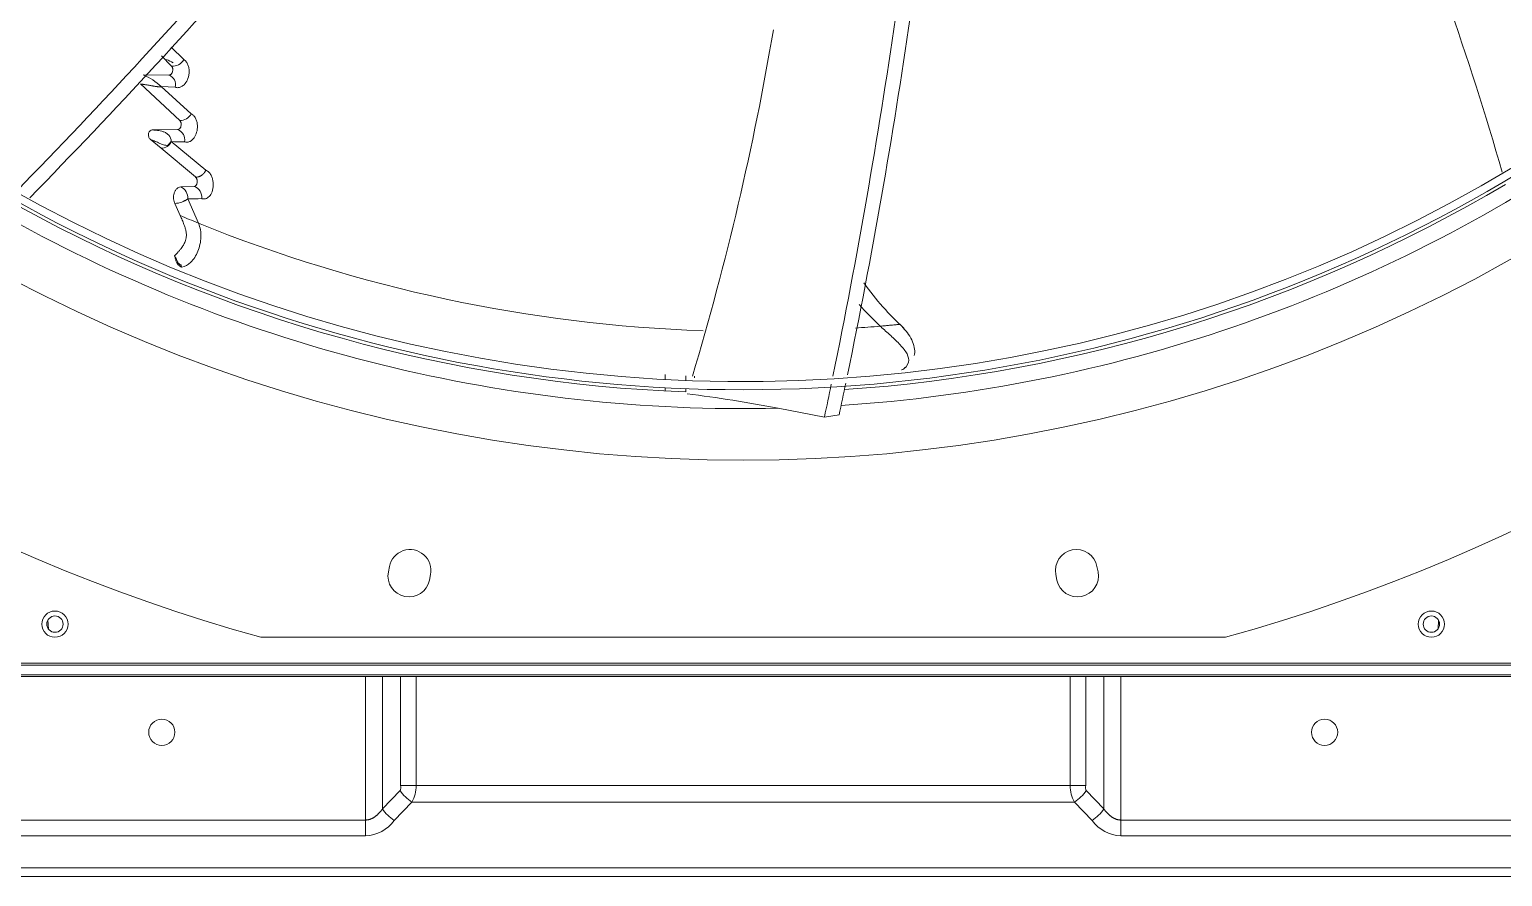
# Model space of a CAD drawing. Header units: millimetres. Extents: x 113490 to 142599, y -20467 to 115.
# Drawn here: x 131078.5 to 131527.9, y -11964.5 to -11706.1 of the extents above; entities that cross this region are included whole.
import ezdxf

# ---------------------------------------------------------------- set-up
doc = ezdxf.new("R2010")
doc.units = ezdxf.units.MM
doc.layers.add('DV3_0', color=7, linetype='Continuous')

msp = doc.modelspace()

# ---------------------------------------------------------------- linework, layer by layer
at = {"layer": 'DV3_0', "color": 7, "linetype": 'Continuous', "lineweight": 15}
for p, q in [((131125.52, -11715.25), (131121.65, -11711.49)), ((131121.8, -11717.25), (131118.72, -11714.13)), ((131124.3, -11733.81), (131112.31, -11722.68)), ((131113.15, -11719.92), (131120.98, -11719.99)), ((131118.66, -11723.51), (131122.91, -11723.7)), ((131127.8, -11731.77), (131118.67, -11723.51)), ((131118.6, -11742.25), (131115.29, -11739.54)), ((131115.92, -11736.7), (131123.66, -11736.62)), ((131121.73, -11740.27), (131121.69, -11740.05)), ((131132.27, -11748.98), (131121.73, -11740.27)), ((131129.08, -11751.06), (131118.6, -11742.25)), ((131124.63, -11754.06), (131128.69, -11753.96)), ((131130, -11765.15), (131126.77, -11757.71)), ((131124.43, -11762.82), (131122.82, -11759.14)), ((131122.74, -11775.19), (131122.75, -11775.17)), ((131272.43, -11812.87), (131272.43, -11811.36)), ((131272.43, -11816.37), (131272.43, -11815.37)), ((131306.89, -11821.62), (131321.03, -11824.31)), ((131321.03, -11824.31), (131325.49, -11823.68)), ((131188.29, -11869.88), (131187.96, -11871.55)), ((131404.52, -11871.55), (131404.19, -11869.88)), ((131200.51, -11874.04), (131200.84, -11872.38)), ((131391.63, -11872.38), (131391.96, -11874.04)), ((131084.02, -11886.32), (131084.23, -11888.99)), ((131508.45, -11886.34), (131508.25, -11888.97)), ((131443.41, -11891.49), (131149.06, -11891.49)), ((131793.58, -11899.99), (130799.67, -11899.99)), ((131793.58, -11902.99), (130799.67, -11902.99)), ((131056.68, -11903.49), (131181, -11903.49)), ((131186.16, -11903.49), (131181, -11903.49)), ((131186.16, -11903.49), (131191.69, -11903.49)), ((131196.46, -11903.49), (131191.69, -11903.49)), ((131196.46, -11903.49), (131396.02, -11903.49)), ((131400.79, -11903.49), (131396.02, -11903.49)), ((131400.79, -11903.49), (131406.31, -11903.49)), ((131411.48, -11903.49), (131406.31, -11903.49)), ((131535.8, -11903.49), (131411.48, -11903.49)), ((130738.62, -11964.49), (131853.86, -11964.49))]:
    msp.add_line(p, q, dxfattribs=at)
at = {"layer": 'DV3_0', "color": 7, "linetype": 'Continuous', "lineweight": 20}
for p, q in [((131278.74, -11813.15), (131278.74, -11811.7)), ((131281.36, -11812.36), (131281.36, -11811.84)), ((131278.74, -11816.66), (131278.74, -11815.65)), ((131806.84, -11899.39), (130786.6, -11899.39)), ((131181, -11947.25), (131181, -11903.49)), ((131186.16, -11943.87), (131186.16, -11903.49)), ((131191.69, -11903.49), (131191.69, -11936.74)), ((131196.46, -11903.49), (131196.46, -11936.74)), ((131396.02, -11936.74), (131396.02, -11903.49)), ((131400.79, -11936.74), (131400.79, -11903.49)), ((131406.31, -11903.49), (131406.31, -11943.87)), ((131411.48, -11903.49), (131411.48, -11947.25)), ((131191.55, -11938.28), (131186.16, -11943.87)), ((131191.69, -11936.74), (131196.46, -11936.74)), ((131396.02, -11936.74), (131196.46, -11936.74)), ((131400.79, -11936.74), (131396.02, -11936.74)), ((131406.31, -11943.87), (131400.93, -11938.28)), ((131195.13, -11941.77), (131189.74, -11947.36)), ((131397.35, -11941.77), (131195.13, -11941.77)), ((131402.73, -11947.36), (131397.35, -11941.77)), ((131181, -11947.25), (131056.68, -11947.25)), ((131181, -11947.25), (131181, -11952.04)), ((131535.8, -11947.25), (131411.48, -11947.25)), ((131411.48, -11947.25), (131411.48, -11952.04)), ((131181, -11952.04), (131056.68, -11952.04)), ((131535.8, -11952.04), (131411.48, -11952.04)), ((130738.62, -11961.85), (131853.86, -11961.85))]:
    msp.add_line(p, q, dxfattribs=at)
at = {"layer": 'DV3_0', "color": 7, "linetype": 'Continuous', "lineweight": 15}
for centre, radius in [((131086.23, -11887.49), 4), ((131506.23, -11887.49), 4), ((131086.23, -11887.49), 2.5), ((131506.23, -11887.49), 2.5), ((131118.84, -11920.49), 4), ((131473.64, -11920.49), 4)]:
    msp.add_circle(centre, radius, dxfattribs=at)
for centre, radius, start, end in [((131296.24, -11359.99), 551.5, 195.4775, 254.5225), ((131296.24, -11359.99), 551.5, 285.4775, 344.5225), ((129771.86, -12419.24), 1921.39, 21.16348, 24.49317), ((129849.13, -12384.07), 1840.9, 21.02717, 24.54064), ((130689.06, -11989.01), 872.25, 15.92715, 23.15375), ((130471.84, -11069), 872.24, 310.5122, 317.77416), ((131296.24, -11359.99), 453.5, 225.9915, 315.56), ((129699.45, -10413.41), 1921.39, 315.69478, 319.02272), ((129763.55, -10469.09), 1840.9, 315.58647, 319.0689), ((131296.24, -11359.99), 456, 270, 315.5611), ((131296.24, -11359.99), 456, 226.2335, 270), ((129441.17, -11426.96), 1921.39, 348.44556, 351.75301), ((129525.2, -11439.15), 1840.9, 348.33271, 351.78205), ((131296.24, -11359.99), 477.5, 226.9802, 313.0198), ((130445.37, -11560.89), 872.25, 343.27776, 350.41393), ((131302.66, -11343.41), 414.13, 243.8682, 244.1867), ((131122.16, -11713.46), 3.81, 264.7001, 331.9048), ((131105.22, -11738.13), 19.86, 47.4041, 66.4859), ((131119.97, -11722.87), 3.05, 344.1564, 70.634), ((131124.59, -11730.27), 3.55, 265.4096, 335.1519), ((131118.77, -11739.05), 3.2, 266.8406, 337.4758), ((131118.31, -11738.63), 3.66, 311.5503, 337.1639), ((131118.83, -11740.23), 2.86, 3.4886, 9.9712), ((131126.17, -11580.93), 159.41, 268.4037, 269.8503), ((131122.62, -11739.65), 3.21, 347.6517, 71.1439), ((131120.28, -11739.51), 1.92, 273.3073, 284.0677), ((131122.91, -11757.52), 3.86, 357.1818, 63.5888), ((131127.62, -11757.21), 3.43, 352.2982, 71.7881), ((131296.24, -11359.99), 457, 273.8842, 300.5991), ((131122.56, -11752.25), 6.9, 272.155, 307.597), ((131122.48, -11752.02), 7.13, 272.7525, 306.9995), ((131127.04, -11585.05), 172.67, 269.9107, 271.3205), ((131296.24, -11359.99), 457, 241.1263, 267.8054), ((131270.86, -11420.07), 372.72, 246.8673, 247.7953), ((131403.99, -11733.14), 86.91, 215.3254, 227.5701), ((131384.72, -11746.22), 68.66, 227.1697, 227.3633), ((131343.19, -11806.54), 3.66, 293.0102, 343.8905), ((131344.71, -11810.12), 0.228, 113.42, 121.4287), ((131344.57, -11808.9), 1.01, 272.8523, 351.7231), ((129441.17, -11426.96), 1921.39, 348.06491, 348.36936), ((129525.2, -11439.15), 1840.9, 347.94302, 348.25074), ((131229.52, -12221.64), 407.44, 79.0531, 83.0099), ((131194.57, -11871.13), 6.4, 348.75, 168.75), ((131397.91, -11871.13), 6.4, 11.25, 191.25), ((131194.24, -11872.79), 6.4, 168.75, 348.75), ((131398.24, -11872.79), 6.4, 191.25, 11.25)]:
    msp.add_arc(centre, radius, start, end, dxfattribs=at)
at = {"layer": 'DV3_0', "color": 7, "linetype": 'Continuous', "lineweight": 20}
for centre, radius, start, end in [((131296.24, -11359.99), 461.75, 273.7025, 304.0494), ((131296.24, -11359.99), 461.75, 240.9755, 271.3224), ((131299.53, -11347.24), 450.99, 247.92, 268.0313), ((131299.53, -11347.24), 450.99, 273.9356, 274.8998), ((131189.9, -11937.36), 1.89, 330.7536, 19.0013), ((131187.13, -11936.97), 9.33, 329.0299, 1.4276), ((131405.35, -11936.97), 9.33, 178.573, 210.9695), ((131402.58, -11937.36), 1.89, 160.9993, 209.2458), ((131180.75, -11941.05), 10.99, 271.315, 324.9258), ((131411.73, -11941.05), 10.99, 215.0741, 268.685)]:
    msp.add_arc(centre, radius, start, end, dxfattribs=at)
at = {"layer": 'DV3_0', "color": 7, "linetype": 'Continuous', "lineweight": 15}
for centre, major_axis, start_param, end_param in [((131195.13, -11938.28), (-4.49, 4.33), 1.144952, 1.969202), ((131397.35, -11938.28), (4.49, 4.33), 4.313983, 5.138233), ((131189.74, -11943.87), (-4.49, 4.33), 1.144952, 1.969202), ((131402.73, -11943.87), (4.49, 4.33), 4.313983, 5.138233)]:
    msp.add_ellipse(centre, major_axis=major_axis, ratio=0.436952, start_param=start_param, end_param=end_param, dxfattribs=at)
for points, knots in [([(131120.98, -11719.99), (131121.01, -11719.99), (131121.07, -11719.99), (131121.16, -11719.98), (131121.24, -11719.95), (131121.36, -11719.91), (131121.5, -11719.83), (131121.67, -11719.69), (131121.83, -11719.51), (131122.01, -11719.22), (131122.13, -11718.87), (131122.18, -11718.5), (131122.19, -11718.24), (131122.16, -11718.01), (131122.11, -11717.79), (131122.04, -11717.59), (131121.93, -11717.4), (131121.85, -11717.3), (131121.8, -11717.25)], [0, 0, 0, 0, 0.028865, 0.057593, 0.086401, 0.115506, 0.180051, 0.24602, 0.317149, 0.389669, 0.54238, 0.617783, 0.692725, 0.753316, 0.813034, 0.877032, 0.938756, 1, 1, 1, 1]), ([(131122.91, -11723.7), (131123.07, -11723.74), (131123.38, -11723.83), (131123.84, -11723.84), (131124.27, -11723.76), (131124.66, -11723.61), (131125.01, -11723.43), (131125.67, -11722.96), (131126.52, -11721.91), (131127.06, -11720.37), (131127.21, -11719.01), (131127.15, -11717.91), (131126.86, -11716.84), (131126.34, -11715.86), (131125.8, -11715.46), (131125.52, -11715.25)], [0, 0, 0, 0, 0.047977, 0.092913, 0.135078, 0.174462, 0.21082, 0.244022, 0.394681, 0.549502, 0.632018, 0.719836, 0.811103, 0.904292, 1, 1, 1, 1]), ([(131118.66, -11723.51), (131118.62, -11723.52), (131118.53, -11723.53), (131118.38, -11723.55), (131118.21, -11723.55), (131118.04, -11723.55), (131117.85, -11723.55), (131117.64, -11723.53), (131117.42, -11723.51), (131117.15, -11723.47), (131116.82, -11723.43), (131116.44, -11723.36), (131116.06, -11723.29), (131115.69, -11723.22), (131115.32, -11723.15), (131114.94, -11723.09), (131114.57, -11723.03), (131114.19, -11722.97), (131113.84, -11722.92), (131113.49, -11722.88), (131113.17, -11722.83), (131112.86, -11722.78), (131112.57, -11722.73), (131112.4, -11722.7), (131112.31, -11722.68)], [0, 0, 0, 0, 0.023147, 0.048122, 0.074981, 0.103775, 0.13455, 0.167345, 0.202197, 0.239143, 0.297616, 0.356815, 0.416747, 0.471644, 0.527021, 0.583085, 0.63987, 0.694718, 0.747914, 0.799756, 0.850555, 0.900636, 0.950333, 1, 1, 1, 1]), ([(131123.66, -11736.62), (131123.69, -11736.61), (131123.75, -11736.61), (131123.84, -11736.59), (131123.92, -11736.57), (131124.04, -11736.52), (131124.18, -11736.43), (131124.34, -11736.28), (131124.48, -11736.09), (131124.64, -11735.77), (131124.74, -11735.41), (131124.76, -11735.03), (131124.74, -11734.76), (131124.7, -11734.52), (131124.63, -11734.31), (131124.54, -11734.12), (131124.43, -11733.95), (131124.35, -11733.86), (131124.3, -11733.81)], [0, 0, 0, 0, 0.029616, 0.059226, 0.08909, 0.119465, 0.183347, 0.248712, 0.319828, 0.392571, 0.547826, 0.625223, 0.702226, 0.763016, 0.82292, 0.883392, 0.941921, 1, 1, 1, 1]), ([(131125.76, -11740.34), (131125.91, -11740.37), (131126.2, -11740.45), (131126.63, -11740.45), (131127.05, -11740.37), (131127.44, -11740.22), (131127.79, -11740.02), (131128.44, -11739.51), (131129.24, -11738.39), (131129.67, -11736.81), (131129.73, -11735.47), (131129.62, -11734.42), (131129.28, -11733.35), (131128.69, -11732.36), (131128.11, -11731.97), (131127.8, -11731.77)], [0, 0, 0, 0, 0.04381, 0.08609, 0.127028, 0.166816, 0.205447, 0.242833, 0.392665, 0.553217, 0.628415, 0.712622, 0.803628, 0.899436, 1, 1, 1, 1]), ([(131115.92, -11736.7), (131115.71, -11736.7), (131115.48, -11736.79), (131115.08, -11737.14), (131114.91, -11737.4), (131114.77, -11737.91), (131114.75, -11738.1), (131114.75, -11738.47), (131114.78, -11738.66), (131114.88, -11738.98), (131114.94, -11739.1), (131115.08, -11739.33), (131115.17, -11739.44), (131115.29, -11739.54)], [0, 0, 0, 0, 0.25, 0.25, 0.5, 0.5, 0.625, 0.625, 0.75, 0.75, 0.875, 0.875, 1, 1, 1, 1]), ([(131115.29, -11739.54), (131115.56, -11739.67), (131115.89, -11739.81), (131116.64, -11740.12), (131117.06, -11740.3), (131117.74, -11740.6), (131117.97, -11740.71), (131118.45, -11740.92), (131118.7, -11741.02), (131119.19, -11741.21), (131119.43, -11741.3), (131119.91, -11741.41), (131120.15, -11741.44), (131120.39, -11741.43)], [0, 0, 0, 0, 0.25, 0.25, 0.5, 0.5, 0.625, 0.625, 0.75, 0.75, 0.875, 0.875, 1, 1, 1, 1]), ([(131121.65, -11739.73), (131121.52, -11738.99), (131121.09, -11738.39), (131120.3, -11737.75), (131120.02, -11737.58), (131119.43, -11737.3), (131119.13, -11737.19), (131118.53, -11737.02), (131118.23, -11736.96), (131117.67, -11736.86), (131117.4, -11736.83), (131116.64, -11736.75), (131116.21, -11736.73), (131115.92, -11736.7)], [0, 0, 0, 0, 0.25, 0.25, 0.375, 0.375, 0.5, 0.5, 0.625, 0.625, 0.75, 0.75, 1, 1, 1, 1]), ([(131132.27, -11748.98), (131132.25, -11749.02), (131132.22, -11749.11), (131132.15, -11749.23), (131132.08, -11749.36), (131132.01, -11749.48), (131131.94, -11749.6), (131131.86, -11749.71), (131131.78, -11749.81), (131131.7, -11749.92), (131131.61, -11750.01), (131131.53, -11750.11), (131131.44, -11750.2), (131131.35, -11750.28), (131131.27, -11750.36), (131131.18, -11750.43), (131131.09, -11750.5), (131131.01, -11750.56), (131130.92, -11750.62), (131130.83, -11750.67), (131130.69, -11750.76), (131130.48, -11750.86), (131130.22, -11750.97), (131129.94, -11751.04), (131129.66, -11751.09), (131129.37, -11751.1), (131129.18, -11751.08), (131129.08, -11751.06)], [0, 0, 0, 0, 0.032912, 0.064981, 0.096285, 0.126892, 0.156857, 0.186228, 0.215044, 0.243338, 0.271135, 0.298459, 0.325328, 0.351757, 0.377759, 0.403345, 0.428524, 0.453304, 0.477693, 0.501697, 0.525318, 0.596178, 0.669736, 0.746463, 0.826774, 0.911102, 1, 1, 1, 1]), ([(131131.02, -11757.67), (131131.11, -11757.69), (131131.29, -11757.74), (131131.67, -11757.77), (131132.39, -11757.7), (131133.4, -11757.06), (131134.29, -11755.59), (131134.58, -11753.95), (131134.51, -11752.57), (131134.3, -11751.53), (131133.88, -11750.49), (131133.21, -11749.52), (131132.59, -11749.16), (131132.27, -11748.98)], [0, 0, 0, 0, 0.026817, 0.053618, 0.111712, 0.23804, 0.384925, 0.553802, 0.628786, 0.712612, 0.80339, 0.89919, 1, 1, 1, 1]), ([(131122.82, -11759.14), (131122.79, -11759.06), (131122.66, -11758.74), (131122.4, -11757.84), (131122.39, -11756.62), (131122.75, -11755.51), (131123.23, -11754.8), (131123.87, -11754.27), (131124.37, -11754.13), (131124.63, -11754.06)], [0, 0, 0, 0, 0.040312, 0.156894, 0.426143, 0.570564, 0.710966, 0.853069, 1, 1, 1, 1]), ([(131128.69, -11753.96), (131128.72, -11753.95), (131128.78, -11753.95), (131128.87, -11753.93), (131128.95, -11753.9), (131129.06, -11753.85), (131129.2, -11753.76), (131129.34, -11753.6), (131129.47, -11753.4), (131129.6, -11753.07), (131129.67, -11752.69), (131129.66, -11752.28), (131129.61, -11752), (131129.54, -11751.75), (131129.45, -11751.54), (131129.34, -11751.36), (131129.22, -11751.19), (131129.13, -11751.11), (131129.08, -11751.06)], [0, 0, 0, 0, 0.028889, 0.057627, 0.086479, 0.11571, 0.177534, 0.240964, 0.311146, 0.383316, 0.541481, 0.622894, 0.703916, 0.766967, 0.829357, 0.88782, 0.94427, 1, 1, 1, 1]), ([(131124.43, -11762.82), (131124.53, -11763.05), (131124.75, -11763.53), (131125.15, -11764.43), (131125.56, -11765.42), (131125.94, -11766.48), (131126.18, -11767.37), (131126.3, -11768.16), (131126.34, -11768.77), (131126.3, -11769.4), (131126.19, -11770.06), (131125.97, -11770.77), (131125.63, -11771.54), (131125.2, -11772.25), (131124.8, -11772.81), (131124.49, -11773.2), (131124.24, -11773.5), (131123.99, -11773.78), (131123.75, -11774.05), (131123.51, -11774.3), (131123.29, -11774.54), (131123.09, -11774.76), (131122.9, -11774.98), (131122.8, -11775.1), (131122.75, -11775.17)], [0, 0, 0, 0, 0.040083, 0.086012, 0.159758, 0.214033, 0.27101, 0.312119, 0.349588, 0.378327, 0.427679, 0.47581, 0.526674, 0.604064, 0.662938, 0.69739, 0.732612, 0.768589, 0.805305, 0.842753, 0.880931, 0.919848, 0.959525, 1, 1, 1, 1]), ([(131130, -11765.15), (131130.6, -11766.47), (131130.83, -11767.95), (131130.72, -11770.92), (131130.38, -11772.41), (131129.29, -11775.07), (131128.53, -11776.24), (131126.81, -11777.95), (131125.85, -11778.49), (131124.93, -11778.58)], [0, 0, 0, 0, 0.25, 0.25, 0.5, 0.5, 0.75, 0.75, 1, 1, 1, 1]), ([(131122.74, -11775.19), (131122.74, -11775.19), (131122.74, -11775.2), (131122.75, -11775.23), (131122.76, -11775.26), (131122.77, -11775.29), (131122.8, -11775.34), (131122.83, -11775.4), (131122.89, -11775.49), (131122.98, -11775.61), (131123.09, -11775.76), (131123.18, -11775.86), (131123.23, -11775.92)], [0, 0, 0, 0, 0.045211, 0.094001, 0.147086, 0.205077, 0.268519, 0.337915, 0.463969, 0.614861, 0.787551, 1, 1, 1, 1]), ([(131124.93, -11778.58), (131124.86, -11778.55), (131124.73, -11778.49), (131124.53, -11778.39), (131124.35, -11778.27), (131124.17, -11778.14), (131124, -11777.99), (131123.84, -11777.83), (131123.7, -11777.67), (131123.52, -11777.41), (131123.32, -11777.07), (131123.14, -11776.61), (131123.01, -11776.13), (131122.88, -11775.65), (131122.79, -11775.33), (131122.75, -11775.17)], [0, 0, 0, 0, 0.053269, 0.106492, 0.159506, 0.21227, 0.264868, 0.317343, 0.369492, 0.421041, 0.535657, 0.650611, 0.76611, 0.881911, 1, 1, 1, 1]), ([(131124.78, -11777.99), (131124.73, -11777.97), (131124.63, -11777.92), (131124.48, -11777.84), (131124.34, -11777.75), (131124.21, -11777.66), (131124.09, -11777.57), (131123.94, -11777.43), (131123.77, -11777.24), (131123.57, -11776.91), (131123.38, -11776.47), (131123.28, -11776.11), (131123.23, -11775.92)], [0, 0, 0, 0, 0.065734, 0.129186, 0.19042, 0.249586, 0.306916, 0.362726, 0.475472, 0.588217, 0.784674, 1, 1, 1, 1]), ([(131124.93, -11778.58), (131124.84, -11778.58), (131124.77, -11778.51), (131124.71, -11778.28), (131124.73, -11778.13), (131124.78, -11777.99)], [0, 0, 0, 0, 0.5, 0.5, 1, 1, 1, 1]), ([(131344.08, -11796.03), (131344.08, -11796.03), (131344.07, -11796.03), (131343.97, -11796.03), (131343.69, -11796.05), (131343.16, -11796.1), (131342.6, -11796.16), (131341.83, -11796.23), (131340.89, -11796.32), (131339.68, -11796.43), (131338.64, -11796.52), (131338.05, -11796.58)], [0.4353687, 0.4353687, 0.4353687, 0.4353687, 0.4372935, 0.4998211, 0.6248762, 0.6874038, 0.7499313, 0.8124589, 0.8749865, 0.937514, 1, 1, 1, 1]), ([(131346.71, -11807.55), (131346.87, -11806.78), (131346.69, -11805.94), (131345.77, -11804.16), (131345.04, -11803.23), (131343.29, -11801.35), (131342.27, -11800.39), (131340.21, -11798.52), (131339.16, -11797.6), (131338.22, -11796.73)], [0, 0, 0, 0, 0.25, 0.25, 0.5, 0.5, 0.75, 0.75, 1, 1, 1, 1]), ([(131348.45, -11805.56), (131348.53, -11805.22), (131348.72, -11804.34), (131348.38, -11802.48), (131347.18, -11799.39), (131345.41, -11797.44), (131344.02, -11795.97)], [0, 0, 0, 0, 0.107288, 0.324774, 0.551743, 1, 1, 1, 1])]:
    msp.add_open_spline(points, degree=3, knots=knots, dxfattribs=at)
msp.add_open_spline([(131331.67, -11789.99), (131333.64, -11792.27), (131335.76, -11794.47), (131338.05, -11796.58)], degree=3, dxfattribs=at)
at = {"layer": 'DV3_0', "color": 7, "linetype": 'Continuous', "lineweight": 20}
for points, knots in [([(131186.16, -11943.87), (131186.1, -11943.97), (131185.96, -11944.15), (131185.76, -11944.41), (131185.57, -11944.65), (131185.37, -11944.88), (131185.18, -11945.09), (131184.99, -11945.28), (131184.8, -11945.47), (131184.62, -11945.64), (131184.44, -11945.8), (131184.26, -11945.95), (131184.09, -11946.09), (131183.92, -11946.21), (131183.75, -11946.33), (131183.58, -11946.44), (131183.42, -11946.54), (131183.26, -11946.64), (131183.1, -11946.72), (131182.94, -11946.8), (131182.78, -11946.87), (131182.63, -11946.93), (131182.48, -11946.99), (131182.32, -11947.04), (131182.17, -11947.09), (131182.02, -11947.13), (131181.88, -11947.16), (131181.73, -11947.19), (131181.58, -11947.21), (131181.44, -11947.23), (131181.29, -11947.24), (131181.15, -11947.25), (131181.05, -11947.25), (131181, -11947.25)], [0, 0, 0, 0, 0.049764, 0.097517, 0.143364, 0.187409, 0.229756, 0.270506, 0.309759, 0.347611, 0.384155, 0.419479, 0.453668, 0.486804, 0.518962, 0.550217, 0.580639, 0.610293, 0.639243, 0.667548, 0.695267, 0.722453, 0.749159, 0.775436, 0.80133, 0.82689, 0.85216, 0.877183, 0.902004, 0.92666, 0.951207, 0.975655, 1, 1, 1, 1]), ([(131411.48, -11947.25), (131411.43, -11947.25), (131411.33, -11947.25), (131411.19, -11947.24), (131411.04, -11947.23), (131410.89, -11947.21), (131410.75, -11947.19), (131410.6, -11947.16), (131410.45, -11947.13), (131410.3, -11947.09), (131410.15, -11947.04), (131410, -11946.99), (131409.85, -11946.93), (131409.7, -11946.87), (131409.54, -11946.8), (131409.38, -11946.72), (131409.22, -11946.63), (131409.06, -11946.54), (131408.9, -11946.44), (131408.73, -11946.33), (131408.56, -11946.21), (131408.39, -11946.09), (131408.22, -11945.95), (131408.04, -11945.8), (131407.86, -11945.64), (131407.68, -11945.47), (131407.49, -11945.28), (131407.3, -11945.09), (131407.11, -11944.88), (131406.91, -11944.65), (131406.71, -11944.41), (131406.51, -11944.15), (131406.38, -11943.97), (131406.31, -11943.87)], [0, 0, 0, 0, 0.024412, 0.048868, 0.073402, 0.098058, 0.122875, 0.147897, 0.173164, 0.198721, 0.224613, 0.250887, 0.277591, 0.304775, 0.332491, 0.360794, 0.389741, 0.419393, 0.449811, 0.481063, 0.513218, 0.54635, 0.580536, 0.615856, 0.652395, 0.690243, 0.729491, 0.770236, 0.812578, 0.856615, 0.902458, 0.950192, 1, 1, 1, 1])]:
    msp.add_open_spline(points, degree=3, knots=knots, dxfattribs=at)

doc.saveas('drawing.dxf')
